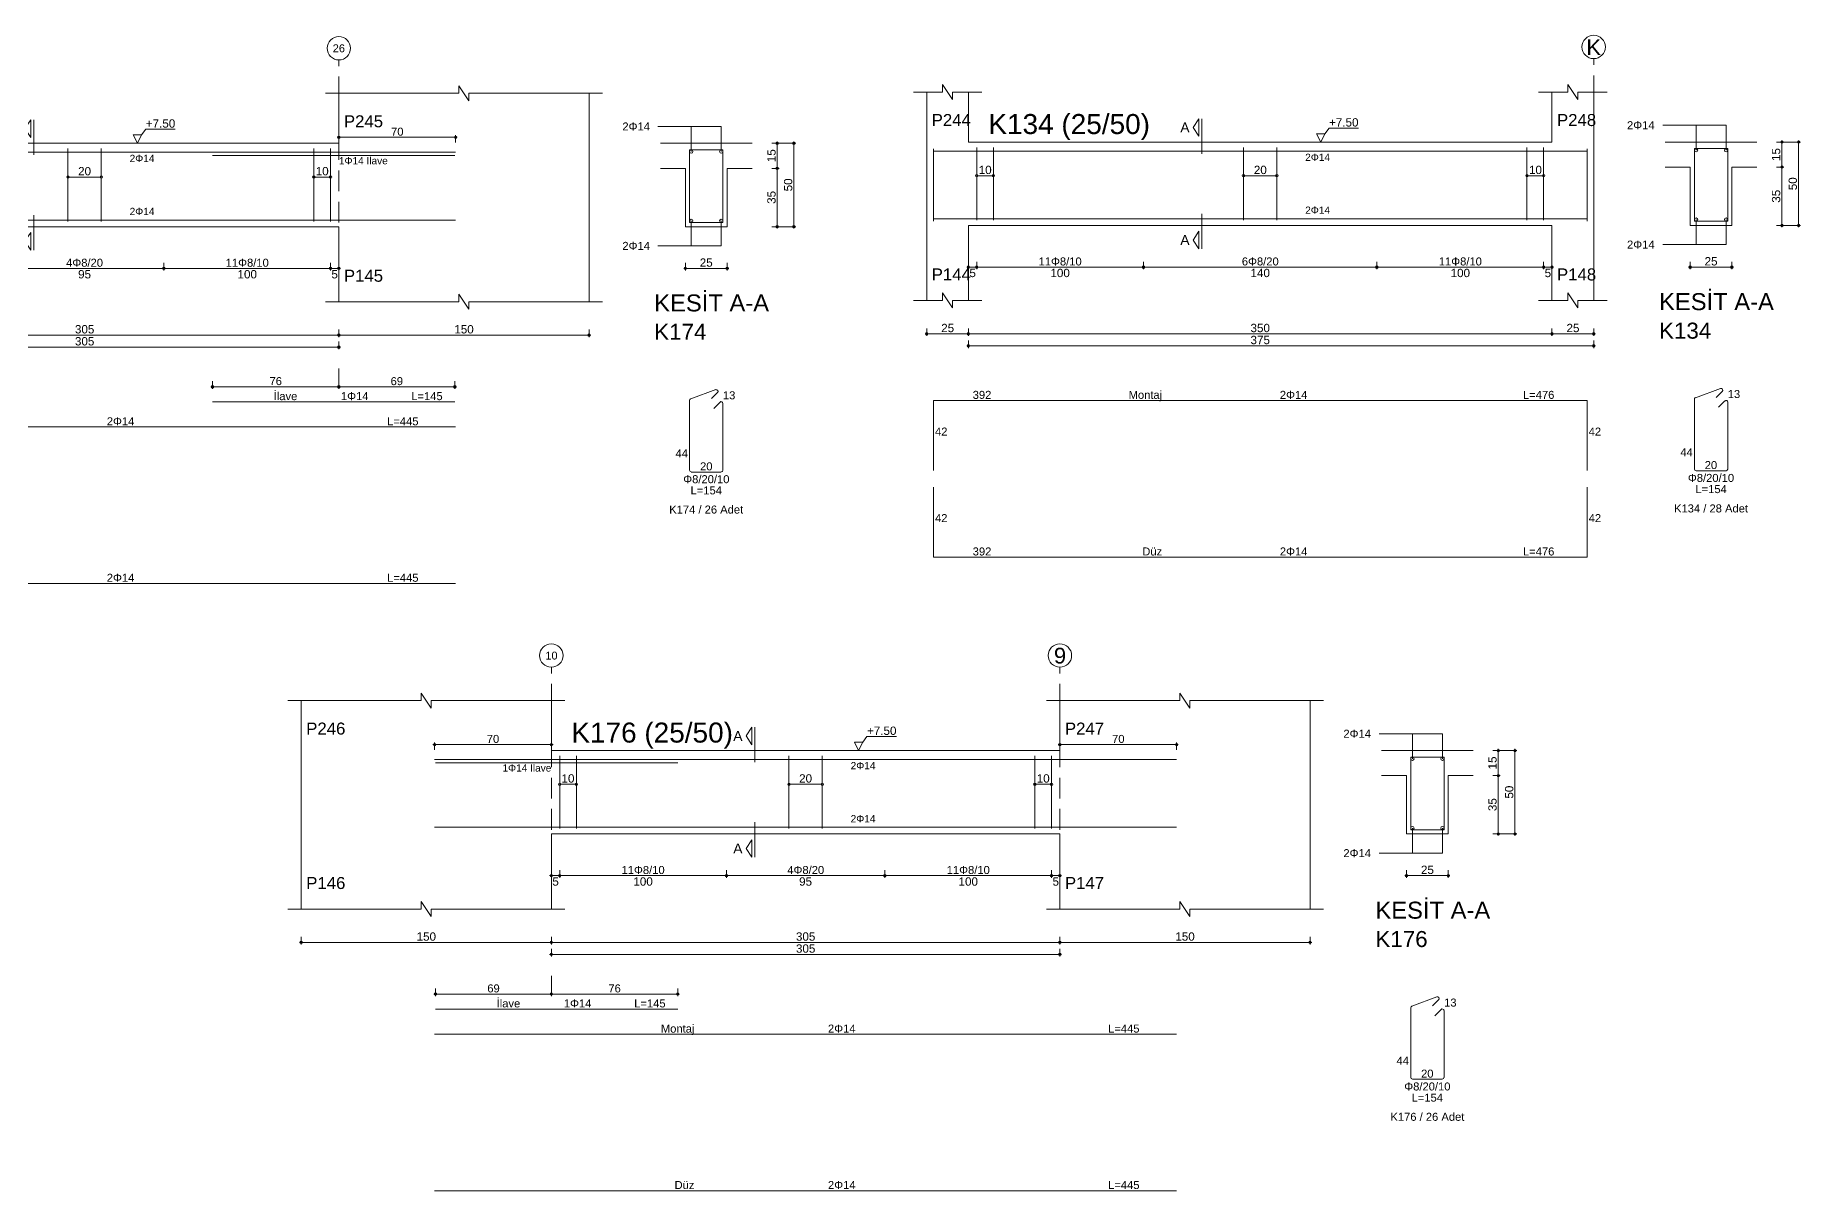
# Model space of a CAD drawing. Header units: millimetres. Extents: x 23801 to 80069, y 9628 to 14137.
# Drawn here: x 46183 to 47771, y 10797 to 11836 of the extents above; entities that cross this region are included whole.
import ezdxf

# ---------------------------------------------------------------- set-up
doc = ezdxf.new("R2010")
doc.units = ezdxf.units.MM
doc.linetypes.add('DASHDOT2', pattern=[12.7, 6.35, -3.175, 0, -3.175])
doc.linetypes.add('DASHED4', pattern=[18.75, 12.5, -6.25])
doc.layers.add('aks', color=251, linetype='DASHDOT2', lineweight=35)
for name, color, linetype in [('Donatı Topl. Uzun. Yazısı', 7, 'Continuous'), ('Donatı Uz. Yazısı', 7, 'Continuous'), ('Donatı Yazısı', 7, 'Continuous'), ('Donatı Çizgisi', 7, 'Continuous'), ('Kiriş', 7, 'Continuous'), ('Standart', 7, 'Continuous'), ('Ölçülendirme', 7, 'Continuous')]:
    doc.layers.add(name, color=color, linetype=linetype)
doc.styles.add('arial_1_18', font='arial.ttf', dxfattribs={"height": 0.2})

# ---------------------------------------------------------------- blocks, each defined once
blk = doc.blocks.new('IDE475Entity7406')
at = {"layer": 'aks', "color": 30, "linetype": 'DASHED4', "lineweight": 5}
blk.add_lwpolyline([(16605.9, 2001.7), (16605.9, 2136.7)], dxfattribs=at)
at = {"layer": 'aks', "color": 1, "linetype": 'Continuous', "lineweight": 5}
blk.add_circle((16605.9, 2143.7), 7, dxfattribs=at)
at = {"layer": 'Donatı Çizgisi', "color": 5, "linetype": 'Continuous', "lineweight": 5}
for points in [[(16209.9, 2039.3), (16209.9, 2082.7)], [(16209.9, 2081.3), (16601.9, 2081.3)], [(16235.9, 2039.9), (16235.9, 2083.5)], [(16245.9, 2039.9), (16245.9, 2083.5)], [(16395.9, 2039.9), (16395.9, 2083.5)], [(16415.9, 2039.9), (16415.9, 2083.5)], [(16565.9, 2039.9), (16565.9, 2083.5)], [(16575.9, 2039.9), (16575.9, 2083.5)], [(16601.9, 2039.3), (16601.9, 2082.7)], [(16666.3, 2039.2), (16666.3, 2082.8)], [(16666.3, 2082.8), (16686.3, 2082.8)], [(16686.3, 2039.2), (16686.3, 2082.8)], [(16209.9, 2040.7), (16601.9, 2040.7)], [(16666.3, 2039.2), (16686.3, 2039.2)], [(16666.9, 1933.4), (16682, 1938.9)], [(16209.9, 1889.7), (16209.9, 1931.7)], [(16209.9, 1931.7), (16601.9, 1931.7)], [(16601.9, 1889.7), (16601.9, 1931.7)], [(16666.3, 1890.6), (16666.3, 1932.5)], [(16679.4, 1933.6), (16683, 1937.2)], [(16680.8, 1927.7), (16684.5, 1931.5)], [(16686.3, 1890.6), (16686.3, 1930.7)], [(16667.3, 1889.6), (16685.3, 1889.6)], [(16209.9, 1837.8), (16209.9, 1879.8)], [(16601.9, 1837.8), (16601.9, 1879.8)], [(16209.9, 1837.8), (16601.9, 1837.8)]]:
    blk.add_lwpolyline(points, dxfattribs=at)
for centre in [(16667.3, 2081.8), (16685.3, 2081.8), (16667.3, 2040.2), (16685.3, 2040.2)]:
    blk.add_circle(centre, 1, dxfattribs=at)
for centre, start, end in [((16682.3, 1937.9), 315, 110), ((16667.3, 1932.5), 110, 180), ((16685.3, 1930.7), 0, 135), ((16667.3, 1890.6), 180, 270), ((16685.3, 1890.6), 270, 0)]:
    blk.add_arc(centre, 1.02, start, end, dxfattribs=at)
at = {"layer": 'Kiriş', "color": 1, "linetype": 'Continuous', "lineweight": 5}
for points in [[(16215.4, 2116.7), (16215.4, 2121.2)], [(16221.4, 2112.2), (16215.4, 2121.2)], [(16590.4, 2116.7), (16590.4, 2121.2)], [(16596.4, 2112.2), (16590.4, 2121.2)], [(16197.9, 2116.7), (16215.4, 2116.7)], [(16205.9, 1991.7), (16205.9, 2116.7)], [(16221.4, 2112.2), (16221.4, 2116.7)], [(16221.4, 2116.7), (16238.9, 2116.7)], [(16230.9, 2086.7), (16230.9, 2116.7)], [(16572.9, 2116.7), (16590.4, 2116.7)], [(16580.9, 2086.7), (16580.9, 2116.7)], [(16596.4, 2116.7), (16613.9, 2116.7)], [(16596.4, 2112.2), (16596.4, 2116.7)], [(16605.9, 1991.7), (16605.9, 2116.7)], [(16230.9, 2086.7), (16580.9, 2086.7)], [(16648.8, 2086.7), (16703.8, 2086.7)], [(16648.8, 2071.7), (16663.8, 2071.7)], [(16663.8, 2036.7), (16663.8, 2071.7)], [(16688.8, 2071.7), (16703.8, 2071.7)], [(16688.8, 2036.7), (16688.8, 2071.7)], [(16230.9, 2036.7), (16580.9, 2036.7)], [(16230.9, 1991.7), (16230.9, 2036.7)], [(16580.9, 1991.7), (16580.9, 2036.7)], [(16663.8, 2036.7), (16688.8, 2036.7)], [(16197.9, 1991.7), (16215.4, 1991.7)], [(16221.4, 1987.2), (16215.4, 1996.2)], [(16215.4, 1991.7), (16215.4, 1996.2)], [(16221.4, 1991.7), (16238.9, 1991.7)], [(16221.4, 1987.2), (16221.4, 1991.7)], [(16572.9, 1991.7), (16590.4, 1991.7)], [(16596.4, 1987.2), (16590.4, 1996.2)], [(16590.4, 1991.7), (16590.4, 1996.2)], [(16596.4, 1991.7), (16613.9, 1991.7)], [(16596.4, 1987.2), (16596.4, 1991.7)]]:
    blk.add_lwpolyline(points, dxfattribs=at)
at = {"layer": 'Ölçülendirme', "color": 1, "linetype": 'Continuous', "lineweight": 5}
for points in [[(16365.7, 2095.4), (16369.2, 2100.7)], [(16369.2, 2090.2), (16369.2, 2100.7)], [(16370.9, 2079.7), (16370.9, 2100.7)], [(16647.3, 2096.8), (16685.3, 2096.8)], [(16667.3, 2081.8), (16667.3, 2096.8)], [(16685.3, 2081.8), (16685.3, 2096.8)], [(16369.2, 2090.2), (16365.7, 2095.4)], [(16442.2, 2086.7), (16439.7, 2091.7)], [(16439.7, 2091.7), (16444.7, 2091.7)], [(16444.7, 2091.7), (16442.2, 2086.7)], [(16442.2, 2086.7), (16442.2, 2086.7)], [(16444.7, 2091.7), (16447.2, 2095)], [(16447.2, 2095), (16464.9, 2095)], [(16715.5, 2086.7), (16730, 2086.7)], [(16718.8, 2035.7), (16718.8, 2087.7)], [(16728.8, 2035.7), (16728.8, 2087.7)], [(16235.9, 2066.5), (16245.9, 2066.5)], [(16395.9, 2066.5), (16415.9, 2066.5)], [(16565.9, 2066.5), (16575.9, 2066.5)], [(16715.5, 2071.7), (16720, 2071.7)], [(16370.9, 2022.7), (16370.9, 2043.7)], [(16365.7, 2027.9), (16369.2, 2033.2)], [(16369.2, 2022.7), (16369.2, 2033.2)], [(16667.3, 2025.2), (16667.3, 2040.2)], [(16685.3, 2025.2), (16685.3, 2040.2)], [(16715.5, 2036.7), (16730, 2036.7)], [(16369.2, 2022.7), (16365.7, 2027.9)], [(16647.3, 2025.2), (16685.3, 2025.2)], [(16229.9, 2011.7), (16581.9, 2011.7)], [(16230.9, 2010.4), (16230.9, 2014.9)], [(16235.9, 2010.4), (16235.9, 2014.9)], [(16335.9, 2010.4), (16335.9, 2014.9)], [(16475.9, 2010.4), (16475.9, 2014.9)], [(16575.9, 2010.4), (16575.9, 2014.9)], [(16580.9, 2010.4), (16580.9, 2014.9)], [(16662.8, 2011.7), (16689.8, 2011.7)], [(16663.8, 2010.4), (16663.8, 2014.9)], [(16688.8, 2010.4), (16688.8, 2014.9)], [(16204.9, 1971.7), (16606.9, 1971.7)], [(16205.9, 1970.4), (16205.9, 1974.9)], [(16230.9, 1970.4), (16230.9, 1974.9)], [(16580.9, 1970.4), (16580.9, 1974.9)], [(16605.9, 1970.4), (16605.9, 1974.9)], [(16229.9, 1964.5), (16606.9, 1964.5)], [(16230.9, 1963.2), (16230.9, 1967.7)], [(16605.9, 1963.2), (16605.9, 1967.7)]]:
    blk.add_lwpolyline(points, dxfattribs=at)
for centre in [(16718.8, 2086.7), (16728.8, 2086.7), (16235.9, 2066.5), (16245.9, 2066.5), (16395.9, 2066.5), (16415.9, 2066.5), (16565.9, 2066.5), (16575.9, 2066.5), (16718.8, 2071.7), (16718.8, 2036.7), (16728.8, 2036.7), (16230.9, 2011.7), (16235.9, 2011.7), (16235.9, 2011.7), (16335.9, 2011.7), (16335.9, 2011.7), (16475.9, 2011.7), (16475.9, 2011.7), (16575.9, 2011.7), (16575.9, 2011.7), (16580.9, 2011.7), (16663.8, 2011.7), (16688.8, 2011.7), (16205.9, 1971.7), (16230.9, 1971.7), (16230.9, 1971.7), (16580.9, 1971.7), (16580.9, 1971.7), (16605.9, 1971.7), (16230.9, 1964.5), (16605.9, 1964.5)]:
    blk.add_circle(centre, 0.75, dxfattribs=at)
at = {"layer": 'aks', "color": 1, "linetype": 'Continuous', "lineweight": 5, "style": 'arial_1_18'}
blk.add_text('K', height=9.45, dxfattribs=at).set_placement((16601.5, 2138.8))
at = {"layer": 'Donatı Topl. Uzun. Yazısı', "color": 1, "linetype": 'Continuous', "lineweight": 5, "style": 'arial_1_18'}
for s, p in [('L=476', (16563.5, 1932.7)), ('L=154', (16666.9, 1876.2)), ('L=476', (16563.5, 1838.8))]:
    blk.add_text(s, height=4.8, dxfattribs=at).set_placement(p)
at = {"layer": 'Donatı Uz. Yazısı', "color": 1, "linetype": 'Continuous', "lineweight": 5, "style": 'arial_1_18'}
for s, p in [('392', (16233.5, 1932.7)), ('13', (16686.3, 1933.2)), ('42', (16210.9, 1910.7)), ('42', (16602.9, 1910.7)), ('44', (16657.9, 1898.3)), ('20', (16672.5, 1890.6)), ('42', (16210.9, 1858.8)), ('42', (16602.9, 1858.8)), ('392', (16233.5, 1838.8))]:
    blk.add_text(s, height=4.8, dxfattribs=at).set_placement(p)
at = {"layer": 'Donatı Yazısı', "color": 5, "linetype": 'Continuous', "lineweight": 5, "style": 'arial_1_18'}
for s, p in [('2Φ14', (16625.9, 2094.4)), ('2Φ14', (16625.9, 2022.8)), ('2Φ14', (16417.7, 1932.7)), ('Φ8/20/10', (16662.4, 1882.9)), ('K134 / 28 Adet', (16654.1, 1864.6)), ('2Φ14', (16417.7, 1838.8))]:
    blk.add_text(s, height=4.8, dxfattribs=at).set_placement(p)
for p in [(16432.9, 2075.4), (16432.9, 2043.7)]:
    blk.add_text('2Φ14', height=4.32, rotation=360, dxfattribs=at).set_placement(p)
at = {"layer": 'Donatı Yazısı', "color": 1, "linetype": 'Continuous', "lineweight": 5, "style": 'arial_1_18'}
for s, p in [('Montaj', (16327, 1932.7)), ('Düz', (16335.2, 1838.8))]:
    blk.add_text(s, height=4.8, dxfattribs=at).set_placement(p)
at = {"layer": 'Kiriş', "color": 1, "linetype": 'Continuous', "lineweight": 5, "style": 'arial_1_18'}
for s, height, p in [('P244', 7.2, (16208.9, 2096.3)), ('K134 (25/50)', 12, (16242.9, 2091.5)), ('P248', 7.2, (16583.9, 2096.3)), ('P144', 7.2, (16208.9, 2003.7)), ('P148', 7.2, (16583.9, 2003.7)), ('KESİT A-A', 10.2, (16645.1, 1985.9)), ('K134', 9.6, (16645.1, 1968.8))]:
    blk.add_text(s, height=height, dxfattribs=at).set_placement(p)
at = {"layer": 'Ölçülendirme', "color": 1, "linetype": 'Continuous', "lineweight": 5, "style": 'arial_1_18'}
for s, height, p in [('A', 5.95, (16358, 2092.5)), ('+7.50', 5, (16447.2, 2096)), ('A', 5.95, (16358, 2025)), ('25', 5, (16672.4, 2012.7)), ('5', 5, (16231.5, 2005.7)), ('100', 5, (16280.1, 2005.7)), ('140', 5, (16400.1, 2005.7)), ('100', 5, (16520.1, 2005.7)), ('5', 5, (16576.5, 2005.7)), ('25', 5, (16214.6, 1972.7)), ('350', 5, (16400.1, 1972.7)), ('375', 5, (16400.1, 1965.5)), ('25', 5, (16589.6, 1972.7))]:
    blk.add_text(s, height=height, dxfattribs=at).set_placement(p)
for s, rotation, p in [('15', 90, (16717.8, 2075.3)), ('10', 360, (16237.1, 2067.5)), ('20', 360, (16402.1, 2067.5)), ('10', 360, (16567.1, 2067.5)), ('50', 90, (16727.8, 2057.8)), ('35', 90, (16717.8, 2050.3))]:
    blk.add_text(s, height=5, rotation=rotation, dxfattribs=at).set_placement(p)
at = {"layer": 'Ölçülendirme', "color": 5, "linetype": 'Continuous', "lineweight": 5, "style": 'arial_1_18'}
for s, p in [('11Φ8/10', (16273, 2012.7)), ('6Φ8/20', (16394.9, 2012.7)), ('11Φ8/10', (16513, 2012.7))]:
    blk.add_text(s, height=4.8, dxfattribs=at).set_placement(p)
blk = doc.blocks.new('IDE475Entity7436')
at = {"layer": 'aks', "color": 30, "linetype": 'DASHED4', "lineweight": 5}
for points in [[(16141.6, 1648.6), (16141.6, 1783.6)], [(16446.6, 1648.6), (16446.6, 1783.6)], [(16446.6, 1587.6), (16446.6, 1598.6)]]:
    blk.add_lwpolyline(points, dxfattribs=at)
at = {"layer": 'aks', "color": 1, "linetype": 'Continuous', "lineweight": 5}
for centre in [(16141.6, 1790.6), (16446.6, 1790.6)]:
    blk.add_circle(centre, 7, dxfattribs=at)
at = {"layer": 'Donatı Çizgisi', "color": 5, "linetype": 'Continuous', "lineweight": 5}
for points in [[(16071.6, 1728.2), (16516.6, 1728.2)], [(16146.6, 1686.8), (16146.6, 1730.4)], [(16156.6, 1686.8), (16156.6, 1730.4)], [(16284.1, 1686.8), (16284.1, 1730.4)], [(16304.1, 1686.8), (16304.1, 1730.4)], [(16370.8, 1726.2), (16516.1, 1726.2)], [(16431.6, 1686.8), (16431.6, 1730.4)], [(16441.6, 1686.8), (16441.6, 1730.4)], [(16656.9, 1686.1), (16656.9, 1729.7)], [(16656.9, 1729.7), (16676.9, 1729.7)], [(16676.9, 1686.1), (16676.9, 1729.7)], [(16071.6, 1687.6), (16516.6, 1687.6)], [(16656.9, 1686.1), (16676.9, 1686.1)], [(16370.8, 1578.6), (16516.1, 1578.6)], [(16656.9, 1537.6), (16656.9, 1579.4)], [(16657.6, 1580.4), (16672.6, 1585.9)], [(16670, 1580.5), (16673.7, 1584.2)], [(16671.4, 1574.6), (16675.2, 1578.4)], [(16676.9, 1537.6), (16676.9, 1577.7)], [(16071.6, 1563.5), (16516.6, 1563.5)], [(16657.9, 1536.5), (16675.9, 1536.5)], [(16071.6, 1469.7), (16516.6, 1469.7)]]:
    blk.add_lwpolyline(points, dxfattribs=at)
for centre in [(16657.9, 1728.7), (16675.9, 1728.7), (16657.9, 1687.1), (16675.9, 1687.1)]:
    blk.add_circle(centre, 1, dxfattribs=at)
for centre, start, end in [((16657.9, 1579.4), 110, 180), ((16673, 1584.9), 315, 110), ((16675.9, 1577.7), 0, 135), ((16657.9, 1537.6), 180, 270), ((16675.9, 1537.6), 270, 0)]:
    blk.add_arc(centre, 1.02, start, end, dxfattribs=at)
at = {"layer": 'Kiriş', "color": 1, "linetype": 'Continuous', "lineweight": 5}
for points in [[(16063.6, 1763.6), (16063.6, 1768.1)], [(16069.6, 1759.1), (16063.6, 1768.1)], [(16518.6, 1763.6), (16518.6, 1768.1)], [(16524.6, 1759.1), (16518.6, 1768.1)], [(15983.6, 1763.6), (16063.6, 1763.6)], [(15991.6, 1638.6), (15991.6, 1763.6)], [(16069.6, 1759.1), (16069.6, 1763.6)], [(16069.6, 1763.6), (16149.6, 1763.6)], [(16141.6, 1733.6), (16141.6, 1763.6)], [(16438.6, 1763.6), (16518.6, 1763.6)], [(16446.6, 1733.6), (16446.6, 1763.6)], [(16524.6, 1763.6), (16604.6, 1763.6)], [(16524.6, 1759.1), (16524.6, 1763.6)], [(16596.6, 1638.6), (16596.6, 1763.6)], [(16141.6, 1733.6), (16446.6, 1733.6)], [(16639.4, 1733.6), (16694.4, 1733.6)], [(16639.4, 1718.6), (16654.4, 1718.6)], [(16654.4, 1683.6), (16654.4, 1718.6)], [(16679.4, 1718.6), (16694.4, 1718.6)], [(16679.4, 1683.6), (16679.4, 1718.6)], [(16141.6, 1683.6), (16446.6, 1683.6)], [(16141.6, 1638.6), (16141.6, 1683.6)], [(16446.6, 1638.6), (16446.6, 1683.6)], [(16654.4, 1683.6), (16679.4, 1683.6)], [(16069.6, 1634.1), (16063.6, 1643.1)], [(16063.6, 1638.6), (16063.6, 1643.1)], [(16524.6, 1634.1), (16518.6, 1643.1)], [(16518.6, 1638.6), (16518.6, 1643.1)], [(15983.6, 1638.6), (16063.6, 1638.6)], [(16069.6, 1638.6), (16149.6, 1638.6)], [(16069.6, 1634.1), (16069.6, 1638.6)], [(16438.6, 1638.6), (16518.6, 1638.6)], [(16524.6, 1638.6), (16604.6, 1638.6)], [(16524.6, 1634.1), (16524.6, 1638.6)]]:
    blk.add_lwpolyline(points, dxfattribs=at)
at = {"layer": 'Ölçülendirme', "color": 1, "linetype": 'Continuous', "lineweight": 5}
for points in [[(16258.3, 1742.4), (16261.8, 1747.6)], [(16261.8, 1737.1), (16261.8, 1747.6)], [(16263.6, 1726.6), (16263.6, 1747.6)], [(16070.6, 1737.2), (16142.6, 1737.2)], [(16071.6, 1734), (16071.6, 1738.5)], [(16141.6, 1734), (16141.6, 1738.5)], [(16261.8, 1737.1), (16258.3, 1742.4)], [(16325.8, 1733.6), (16323.3, 1738.6)], [(16323.3, 1738.6), (16328.3, 1738.6)], [(16328.3, 1738.6), (16325.8, 1733.6)], [(16328.3, 1738.6), (16330.8, 1742)], [(16330.8, 1742), (16348.5, 1742)], [(16445.6, 1737.2), (16517.6, 1737.2)], [(16446.6, 1734), (16446.6, 1738.5)], [(16516.6, 1734), (16516.6, 1738.5)], [(16637.9, 1743.7), (16675.9, 1743.7)], [(16657.9, 1728.7), (16657.9, 1743.7)], [(16675.9, 1728.7), (16675.9, 1743.7)], [(16325.8, 1733.6), (16325.8, 1733.6)], [(16706.2, 1733.6), (16720.7, 1733.6)], [(16709.4, 1682.6), (16709.4, 1734.6)], [(16719.4, 1682.6), (16719.4, 1734.6)], [(16706.2, 1718.6), (16710.7, 1718.6)], [(16146.6, 1713.4), (16156.6, 1713.4)], [(16284.1, 1713.4), (16304.1, 1713.4)], [(16431.6, 1713.4), (16441.6, 1713.4)], [(16263.6, 1669.6), (16263.6, 1690.6)], [(16657.9, 1672.1), (16657.9, 1687.1)], [(16675.9, 1672.1), (16675.9, 1687.1)], [(16706.2, 1683.6), (16720.7, 1683.6)], [(16258.3, 1674.9), (16261.8, 1680.1)], [(16261.8, 1669.6), (16258.3, 1674.9)], [(16261.8, 1669.6), (16261.8, 1680.1)], [(16637.9, 1672.1), (16675.9, 1672.1)], [(16140.6, 1658.6), (16447.6, 1658.6)], [(16141.6, 1657.4), (16141.6, 1661.9)], [(16146.6, 1657.4), (16146.6, 1661.9)], [(16246.6, 1657.4), (16246.6, 1661.9)], [(16341.6, 1657.4), (16341.6, 1661.9)], [(16441.6, 1657.4), (16441.6, 1661.9)], [(16446.6, 1657.4), (16446.6, 1661.9)], [(16653.4, 1658.6), (16680.4, 1658.6)], [(16654.4, 1657.4), (16654.4, 1661.9)], [(16679.4, 1657.4), (16679.4, 1661.9)], [(15991.6, 1617.4), (15991.6, 1621.9)], [(16141.6, 1617.4), (16141.6, 1621.9)], [(16446.6, 1617.4), (16446.6, 1621.9)], [(16596.6, 1617.4), (16596.6, 1621.9)], [(15990.6, 1618.6), (16597.6, 1618.6)], [(16140.6, 1611.4), (16447.6, 1611.4)], [(16141.6, 1610.2), (16141.6, 1614.7)], [(16446.6, 1610.2), (16446.6, 1614.7)], [(16370.8, 1586.4), (16370.8, 1590.9)], [(16446.6, 1586.4), (16446.6, 1590.9)], [(16446.6, 1586.4), (16446.6, 1590.9)], [(16516.1, 1586.4), (16516.1, 1590.9)], [(16369.8, 1587.6), (16447.6, 1587.6)], [(16445.6, 1587.6), (16517.1, 1587.6)]]:
    blk.add_lwpolyline(points, dxfattribs=at)
for centre in [(16071.6, 1737.2), (16141.6, 1737.2), (16446.6, 1737.2), (16516.6, 1737.2), (16709.4, 1733.6), (16719.4, 1733.6), (16709.4, 1718.6), (16146.6, 1713.4), (16156.6, 1713.4), (16284.1, 1713.4), (16304.1, 1713.4), (16431.6, 1713.4), (16441.6, 1713.4), (16709.4, 1683.6), (16719.4, 1683.6), (16141.6, 1658.6), (16146.6, 1658.6), (16146.6, 1658.6), (16246.6, 1658.6), (16246.6, 1658.6), (16341.6, 1658.6), (16341.6, 1658.6), (16441.6, 1658.6), (16441.6, 1658.6), (16446.6, 1658.6), (16654.4, 1658.6), (16679.4, 1658.6), (15991.6, 1618.6), (16141.6, 1618.6), (16141.6, 1618.6), (16141.6, 1611.4), (16446.6, 1618.6), (16446.6, 1618.6), (16446.6, 1611.4), (16596.6, 1618.6), (16370.8, 1587.6), (16446.6, 1587.6), (16446.6, 1587.6), (16516.1, 1587.6)]:
    blk.add_circle(centre, 0.75, dxfattribs=at)
at = {"layer": 'aks', "color": 1, "linetype": 'Continuous', "lineweight": 5, "style": 'arial_1_18'}
for s, p in [('27', (16137.9, 1788.2)), ('26', (16442.9, 1788.2))]:
    blk.add_text(s, height=4.73, dxfattribs=at).set_placement(p)
at = {"layer": 'Donatı Topl. Uzun. Yazısı', "color": 1, "linetype": 'Continuous', "lineweight": 5, "style": 'arial_1_18'}
for s, p in [('L=145', (16490, 1579.6)), ('L=445', (16475.5, 1564.5)), ('L=154', (16657.5, 1523.1)), ('L=445', (16475.5, 1470.7))]:
    blk.add_text(s, height=4.8, dxfattribs=at).set_placement(p)
at = {"layer": 'Donatı Uz. Yazısı', "color": 1, "linetype": 'Continuous', "lineweight": 5, "style": 'arial_1_18'}
for s, p in [('13', (16676.9, 1580.1)), ('44', (16648.5, 1545.3)), ('20', (16663.2, 1537.5))]:
    blk.add_text(s, height=4.8, dxfattribs=at).set_placement(p)
at = {"layer": 'Donatı Yazısı', "color": 5, "linetype": 'Continuous', "lineweight": 5, "style": 'arial_1_18'}
for s, height, p in [('2Φ14', 4.8, (16616.6, 1741.3)), ('1Φ14 İlave', 4.32, (16446.6, 1721)), ('2Φ14', 4.8, (16616.6, 1669.7)), ('1Φ14', 4.8, (16447.8, 1579.6)), ('2Φ14', 4.8, (16307.4, 1564.5)), ('Φ8/20/10', 4.8, (16653.1, 1529.8)), ('K174 / 26 Adet', 4.8, (16644.7, 1511.6)), ('2Φ14', 4.8, (16307.4, 1470.7))]:
    blk.add_text(s, height=height, dxfattribs=at).set_placement(p)
for p in [(16321.1, 1722.4), (16321.1, 1690.6)]:
    blk.add_text('2Φ14', height=4.32, rotation=360, dxfattribs=at).set_placement(p)
at = {"layer": 'Donatı Yazısı', "color": 1, "linetype": 'Continuous', "lineweight": 5, "style": 'arial_1_18'}
for s, p in [('İlave', (16407.5, 1579.6)), ('Montaj', (16207.2, 1564.5)), ('Düz', (16215.4, 1470.7))]:
    blk.add_text(s, height=4.8, dxfattribs=at).set_placement(p)
at = {"layer": 'Kiriş', "color": 1, "linetype": 'Continuous', "lineweight": 5, "style": 'arial_1_18'}
for s, height, p in [('P244', 7.2, (15994.6, 1743.2)), ('K174 (25/50)', 12, (16153.6, 1738.4)), ('P245', 7.2, (16449.6, 1743.2)), ('P144', 7.2, (15994.6, 1650.6)), ('P145', 7.2, (16449.6, 1650.6)), ('KESİT A-A', 10.2, (16635.7, 1632.8)), ('K174', 9.6, (16635.7, 1615.8))]:
    blk.add_text(s, height=height, dxfattribs=at).set_placement(p)
at = {"layer": 'Ölçülendirme', "color": 1, "linetype": 'Continuous', "lineweight": 5, "style": 'arial_1_18'}
for s, height, p in [('+7.50', 5, (16330.8, 1743)), ('70', 4.8, (16102.9, 1738.2)), ('A', 5.95, (16250.7, 1739.4)), ('70', 4.8, (16477.9, 1738.2)), ('A', 5.95, (16250.7, 1671.9)), ('25', 5, (16663, 1659.6)), ('5', 5, (16142.1, 1652.6)), ('100', 5, (16190.8, 1652.6)), ('95', 5, (16290.2, 1652.6)), ('100', 5, (16385.8, 1652.6)), ('5', 5, (16442.1, 1652.6)), ('150', 5, (16060.8, 1619.6)), ('305', 5, (16288.3, 1619.6)), ('150', 5, (16515.8, 1619.6)), ('305', 5, (16288.3, 1612.4))]:
    blk.add_text(s, height=height, dxfattribs=at).set_placement(p)
for s, rotation, p in [('15', 90, (16708.5, 1722.3)), ('10', 360, (16147.7, 1714.4)), ('20', 360, (16290.2, 1714.4)), ('10', 360, (16432.7, 1714.4)), ('35', 90, (16708.5, 1697.3)), ('50', 90, (16718.5, 1704.8))]:
    blk.add_text(s, height=5, rotation=rotation, dxfattribs=at).set_placement(p)
at = {"layer": 'Ölçülendirme', "color": 5, "linetype": 'Continuous', "lineweight": 5, "style": 'arial_1_18'}
for s, p in [('11Φ8/10', (16183.7, 1659.6)), ('4Φ8/20', (16283, 1659.6)), ('11Φ8/10', (16378.7, 1659.6)), ('76', (16405, 1588.6)), ('69', (16477.6, 1588.6))]:
    blk.add_text(s, height=4.8, dxfattribs=at).set_placement(p)
blk = doc.blocks.new('IDE475Entity7438')
at = {"layer": 'aks', "color": 30, "linetype": 'DASHED4', "lineweight": 5}
for points in [[(18429.8, 1648.6), (18429.8, 1783.6)], [(18734.8, 1648.6), (18734.8, 1783.6)], [(18429.8, 1587.6), (18429.8, 1598.6)]]:
    blk.add_lwpolyline(points, dxfattribs=at)
at = {"layer": 'aks', "color": 1, "linetype": 'Continuous', "lineweight": 5}
for centre in [(18429.8, 1790.6), (18734.8, 1790.6)]:
    blk.add_circle(centre, 7, dxfattribs=at)
at = {"layer": 'Donatı Çizgisi', "color": 5, "linetype": 'Continuous', "lineweight": 5}
for points in [[(18359.8, 1728.2), (18804.8, 1728.2)], [(18360.3, 1726.2), (18505.6, 1726.2)], [(18434.8, 1686.8), (18434.8, 1730.4)], [(18444.8, 1686.8), (18444.8, 1730.4)], [(18572.3, 1686.8), (18572.3, 1730.4)], [(18592.3, 1686.8), (18592.3, 1730.4)], [(18719.8, 1686.8), (18719.8, 1730.4)], [(18729.8, 1686.8), (18729.8, 1730.4)], [(18945.2, 1686.1), (18945.2, 1729.7)], [(18945.2, 1729.7), (18965.2, 1729.7)], [(18965.2, 1686.1), (18965.2, 1729.7)], [(18359.8, 1687.6), (18804.8, 1687.6)], [(18945.2, 1686.1), (18965.2, 1686.1)], [(18360.3, 1578.6), (18505.6, 1578.6)], [(18945.2, 1537.6), (18945.2, 1579.4)], [(18945.8, 1580.4), (18960.8, 1585.9)], [(18958.3, 1580.5), (18961.9, 1584.2)], [(18959.7, 1574.6), (18963.4, 1578.4)], [(18965.2, 1537.6), (18965.2, 1577.7)], [(18359.8, 1563.5), (18804.8, 1563.5)], [(18946.2, 1536.5), (18964.1, 1536.5)], [(18359.8, 1469.7), (18804.8, 1469.7)]]:
    blk.add_lwpolyline(points, dxfattribs=at)
for centre in [(18946.2, 1728.7), (18964.2, 1728.7), (18946.2, 1687.1), (18964.2, 1687.1)]:
    blk.add_circle(centre, 1, dxfattribs=at)
for centre, start, end in [((18946.2, 1579.4), 110, 180), ((18961.2, 1584.9), 315, 110), ((18964.1, 1577.7), 0, 135), ((18946.2, 1537.6), 180, 270), ((18964.1, 1537.6), 270, 0)]:
    blk.add_arc(centre, 1.02, start, end, dxfattribs=at)
at = {"layer": 'Kiriş', "color": 1, "linetype": 'Continuous', "lineweight": 5}
for points in [[(18351.8, 1763.6), (18351.8, 1768.1)], [(18357.8, 1759.1), (18351.8, 1768.1)], [(18806.8, 1763.6), (18806.8, 1768.1)], [(18812.8, 1759.1), (18806.8, 1768.1)], [(18271.8, 1763.6), (18351.8, 1763.6)], [(18279.8, 1638.6), (18279.8, 1763.6)], [(18357.8, 1759.1), (18357.8, 1763.6)], [(18357.8, 1763.6), (18437.8, 1763.6)], [(18429.8, 1733.6), (18429.8, 1763.6)], [(18726.8, 1763.6), (18806.8, 1763.6)], [(18734.8, 1733.6), (18734.8, 1763.6)], [(18812.8, 1763.6), (18892.8, 1763.6)], [(18812.8, 1759.1), (18812.8, 1763.6)], [(18884.8, 1638.6), (18884.8, 1763.6)], [(18429.8, 1733.6), (18734.8, 1733.6)], [(18927.7, 1733.6), (18982.7, 1733.6)], [(18927.7, 1718.6), (18942.7, 1718.6)], [(18942.7, 1683.6), (18942.7, 1718.6)], [(18967.7, 1718.6), (18982.7, 1718.6)], [(18967.7, 1683.6), (18967.7, 1718.6)], [(18429.8, 1683.6), (18734.8, 1683.6)], [(18429.8, 1638.6), (18429.8, 1683.6)], [(18734.8, 1638.6), (18734.8, 1683.6)], [(18942.7, 1683.6), (18967.7, 1683.6)], [(18357.8, 1634.1), (18351.8, 1643.1)], [(18351.8, 1638.6), (18351.8, 1643.1)], [(18812.8, 1634.1), (18806.8, 1643.1)], [(18806.8, 1638.6), (18806.8, 1643.1)], [(18271.8, 1638.6), (18351.8, 1638.6)], [(18357.8, 1638.6), (18437.8, 1638.6)], [(18357.8, 1634.1), (18357.8, 1638.6)], [(18726.8, 1638.6), (18806.8, 1638.6)], [(18812.8, 1638.6), (18892.8, 1638.6)], [(18812.8, 1634.1), (18812.8, 1638.6)]]:
    blk.add_lwpolyline(points, dxfattribs=at)
at = {"layer": 'Ölçülendirme', "color": 1, "linetype": 'Continuous', "lineweight": 5}
for points in [[(18546.6, 1742.4), (18550.1, 1747.6)], [(18550.1, 1737.1), (18550.1, 1747.6)], [(18551.8, 1726.6), (18551.8, 1747.6)], [(18358.8, 1737.2), (18430.8, 1737.2)], [(18359.8, 1734), (18359.8, 1738.5)], [(18429.8, 1734), (18429.8, 1738.5)], [(18550.1, 1737.1), (18546.6, 1742.4)], [(18614.1, 1733.6), (18611.6, 1738.6)], [(18611.6, 1738.6), (18616.6, 1738.6)], [(18616.6, 1738.6), (18614.1, 1733.6)], [(18616.6, 1738.6), (18619.1, 1742)], [(18619.1, 1742), (18636.8, 1742)], [(18733.8, 1737.2), (18805.8, 1737.2)], [(18734.8, 1734), (18734.8, 1738.5)], [(18804.8, 1734), (18804.8, 1738.5)], [(18926.2, 1743.7), (18964.2, 1743.7)], [(18946.2, 1728.7), (18946.2, 1743.7)], [(18964.2, 1728.7), (18964.2, 1743.7)], [(18614.1, 1733.6), (18614.1, 1733.6)], [(18994.4, 1733.6), (19008.9, 1733.6)], [(18997.7, 1682.6), (18997.7, 1734.6)], [(19007.7, 1682.6), (19007.7, 1734.6)], [(18994.4, 1718.6), (18998.9, 1718.6)], [(18434.8, 1713.4), (18444.8, 1713.4)], [(18572.3, 1713.4), (18592.3, 1713.4)], [(18719.8, 1713.4), (18729.8, 1713.4)], [(18551.8, 1669.6), (18551.8, 1690.6)], [(18946.2, 1672.1), (18946.2, 1687.1)], [(18964.2, 1672.1), (18964.2, 1687.1)], [(18994.4, 1683.6), (19008.9, 1683.6)], [(18546.6, 1674.9), (18550.1, 1680.1)], [(18550.1, 1669.6), (18546.6, 1674.9)], [(18550.1, 1669.6), (18550.1, 1680.1)], [(18926.2, 1672.1), (18964.2, 1672.1)], [(18428.8, 1658.6), (18735.8, 1658.6)], [(18429.8, 1657.4), (18429.8, 1661.9)], [(18434.8, 1657.4), (18434.8, 1661.9)], [(18534.8, 1657.4), (18534.8, 1661.9)], [(18629.8, 1657.4), (18629.8, 1661.9)], [(18729.8, 1657.4), (18729.8, 1661.9)], [(18734.8, 1657.4), (18734.8, 1661.9)], [(18941.7, 1658.6), (18968.7, 1658.6)], [(18942.7, 1657.4), (18942.7, 1661.9)], [(18967.7, 1657.4), (18967.7, 1661.9)], [(18279.8, 1617.4), (18279.8, 1621.9)], [(18429.8, 1617.4), (18429.8, 1621.9)], [(18734.8, 1617.4), (18734.8, 1621.9)], [(18884.8, 1617.4), (18884.8, 1621.9)], [(18278.8, 1618.6), (18885.8, 1618.6)], [(18428.8, 1611.4), (18735.8, 1611.4)], [(18429.8, 1610.2), (18429.8, 1614.7)], [(18734.8, 1610.2), (18734.8, 1614.7)], [(18360.3, 1586.4), (18360.3, 1590.9)], [(18429.8, 1586.4), (18429.8, 1590.9)], [(18429.8, 1586.4), (18429.8, 1590.9)], [(18505.6, 1586.4), (18505.6, 1590.9)], [(18359.3, 1587.6), (18430.8, 1587.6)], [(18428.8, 1587.6), (18506.6, 1587.6)]]:
    blk.add_lwpolyline(points, dxfattribs=at)
for centre in [(18359.8, 1737.2), (18429.8, 1737.2), (18734.8, 1737.2), (18804.8, 1737.2), (18997.7, 1733.6), (19007.7, 1733.6), (18997.7, 1718.6), (18434.8, 1713.4), (18444.8, 1713.4), (18572.3, 1713.4), (18592.3, 1713.4), (18719.8, 1713.4), (18729.8, 1713.4), (18997.7, 1683.6), (19007.7, 1683.6), (18429.8, 1658.6), (18434.8, 1658.6), (18434.8, 1658.6), (18534.8, 1658.6), (18534.8, 1658.6), (18629.8, 1658.6), (18629.8, 1658.6), (18729.8, 1658.6), (18729.8, 1658.6), (18734.8, 1658.6), (18942.7, 1658.6), (18967.7, 1658.6), (18279.8, 1618.6), (18429.8, 1618.6), (18429.8, 1618.6), (18429.8, 1611.4), (18734.8, 1618.6), (18734.8, 1618.6), (18734.8, 1611.4), (18884.8, 1618.6), (18360.3, 1587.6), (18429.8, 1587.6), (18429.8, 1587.6), (18505.6, 1587.6)]:
    blk.add_circle(centre, 0.75, dxfattribs=at)
at = {"layer": 'aks', "color": 1, "linetype": 'Continuous', "lineweight": 5, "style": 'arial_1_18'}
for s, height, p in [('10', 4.73, (18426.2, 1788.2)), ('9', 9.45, (18731.2, 1785.8))]:
    blk.add_text(s, height=height, dxfattribs=at).set_placement(p)
at = {"layer": 'Donatı Topl. Uzun. Yazısı', "color": 1, "linetype": 'Continuous', "lineweight": 5, "style": 'arial_1_18'}
for s, p in [('L=145', (18479.5, 1579.6)), ('L=445', (18763.7, 1564.5)), ('L=154', (18945.7, 1523.1)), ('L=445', (18763.7, 1470.7))]:
    blk.add_text(s, height=4.8, dxfattribs=at).set_placement(p)
at = {"layer": 'Donatı Uz. Yazısı', "color": 1, "linetype": 'Continuous', "lineweight": 5, "style": 'arial_1_18'}
for s, p in [('13', (18965.2, 1580.1)), ('44', (18936.7, 1545.3)), ('20', (18951.4, 1537.5))]:
    blk.add_text(s, height=4.8, dxfattribs=at).set_placement(p)
at = {"layer": 'Donatı Yazısı', "color": 5, "linetype": 'Continuous', "lineweight": 5, "style": 'arial_1_18'}
for s, height, p in [('2Φ14', 4.8, (18904.8, 1741.3)), ('1Φ14 İlave', 4.32, (18400.5, 1721)), ('2Φ14', 4.8, (18904.8, 1669.7)), ('1Φ14', 4.8, (18437.3, 1579.6)), ('2Φ14', 4.8, (18595.7, 1564.5)), ('Φ8/20/10', 4.8, (18941.3, 1529.8)), ('K176 / 26 Adet', 4.8, (18933, 1511.6)), ('2Φ14', 4.8, (18595.7, 1470.7))]:
    blk.add_text(s, height=height, dxfattribs=at).set_placement(p)
for p in [(18609.3, 1722.4), (18609.3, 1690.6)]:
    blk.add_text('2Φ14', height=4.32, rotation=360, dxfattribs=at).set_placement(p)
at = {"layer": 'Donatı Yazısı', "color": 1, "linetype": 'Continuous', "lineweight": 5, "style": 'arial_1_18'}
for s, p in [('İlave', (18397, 1579.6)), ('Montaj', (18495.5, 1564.5)), ('Düz', (18503.7, 1470.7))]:
    blk.add_text(s, height=4.8, dxfattribs=at).set_placement(p)
at = {"layer": 'Kiriş', "color": 1, "linetype": 'Continuous', "lineweight": 5, "style": 'arial_1_18'}
for s, height, p in [('P246', 7.2, (18282.8, 1743.2)), ('K176 (25/50)', 12, (18441.8, 1738.4)), ('P247', 7.2, (18737.8, 1743.2)), ('P146', 7.2, (18282.8, 1650.6)), ('P147', 7.2, (18737.8, 1650.6)), ('KESİT A-A', 10.2, (18924, 1632.8)), ('K176', 9.6, (18924, 1615.8))]:
    blk.add_text(s, height=height, dxfattribs=at).set_placement(p)
at = {"layer": 'Ölçülendirme', "color": 1, "linetype": 'Continuous', "lineweight": 5, "style": 'arial_1_18'}
for s, height, p in [('+7.50', 5, (18619.1, 1743)), ('70', 4.8, (18391.1, 1738.2)), ('A', 5.95, (18538.9, 1739.4)), ('70', 4.8, (18766.1, 1738.2)), ('A', 5.95, (18538.9, 1671.9)), ('25', 5, (18951.3, 1659.6)), ('5', 5, (18430.4, 1652.6)), ('100', 5, (18479, 1652.6)), ('95', 5, (18578.4, 1652.6)), ('100', 5, (18674, 1652.6)), ('5', 5, (18730.4, 1652.6)), ('150', 5, (18349, 1619.6)), ('305', 5, (18576.5, 1619.6)), ('150', 5, (18804, 1619.6)), ('305', 5, (18576.5, 1612.4))]:
    blk.add_text(s, height=height, dxfattribs=at).set_placement(p)
for s, rotation, p in [('15', 90, (18996.7, 1722.3)), ('10', 360, (18435.9, 1714.4)), ('20', 360, (18578.4, 1714.4)), ('10', 360, (18720.9, 1714.4)), ('35', 90, (18996.7, 1697.3)), ('50', 90, (19006.7, 1704.8))]:
    blk.add_text(s, height=5, rotation=rotation, dxfattribs=at).set_placement(p)
at = {"layer": 'Ölçülendirme', "color": 5, "linetype": 'Continuous', "lineweight": 5, "style": 'arial_1_18'}
for s, p in [('11Φ8/10', (18471.9, 1659.6)), ('4Φ8/20', (18571.3, 1659.6)), ('11Φ8/10', (18666.9, 1659.6)), ('69', (18391.4, 1588.6)), ('76', (18464, 1588.6))]:
    blk.add_text(s, height=4.8, dxfattribs=at).set_placement(p)

msp = doc.modelspace()

# ---------------------------------------------------------------- block references
at = {"layer": 'Standart', "xscale": 1.5, "yscale": 1.5, "zscale": 1.5}
for name, p in [('IDE475Entity7436', (21786.6, 9138.5)), ('IDE475Entity7406', (22676.4, 8610)), ('IDE475Entity7438', (19002.9, 8592.3))]:
    msp.add_blockref(name, p, dxfattribs=at)

doc.saveas('drawing.dxf')
